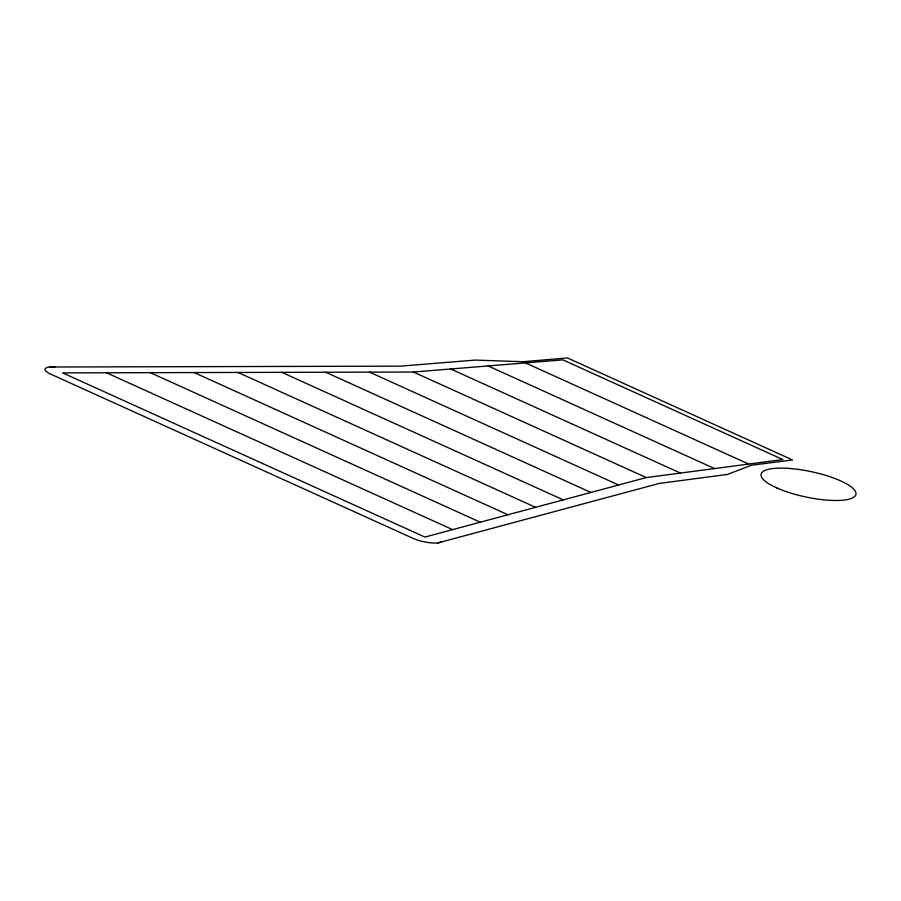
<?xml version="1.0" encoding="UTF-8"?>
<svg xmlns="http://www.w3.org/2000/svg" width="901" height="901" viewBox="0 0 901 901"><rect width="100%" height="100%" fill="white"/><g stroke="black" fill="none" stroke-linecap="round" stroke-linejoin="round"><path stroke-width="1.35" d="M441.118 542.053L437.852 542.931A17.952 4.798 12 0 1 412.985 538.325L50.704 374.14A17.952 4.798 12 0 1 49.69 367.011L54.882 367M646.276 477.575L424.912 537.075L62.631 372.879L413.379 372.023L562.877 359.871L782.834 459.555L646.276 477.575L413.379 372.023M437.852 542.931L659.205 483.443L727.49 474.433L751.276 465.231L792.565 459.972L567.439 357.945L522.907 361.729L475.187 360.085L400.438 366.155L49.69 367.011M525.497 362.912L748.686 464.06M488.128 365.941L714.549 468.565M450.748 368.982L680.413 473.07M369.534 372.136L618.604 485.008M325.689 372.237L590.932 492.453M281.844 372.35L563.26 499.886M237.999 372.451L535.588 507.319M194.154 372.563L507.916 514.764M150.309 372.665L480.244 522.197M106.476 372.777L452.584 529.63M776.797 487.914A48.485 12.952 12 0 0 854.993 496.192A48.485 12.952 12 0 0 793.77 468.847A48.485 12.952 12 0 0 776.797 487.914"/></g></svg>
